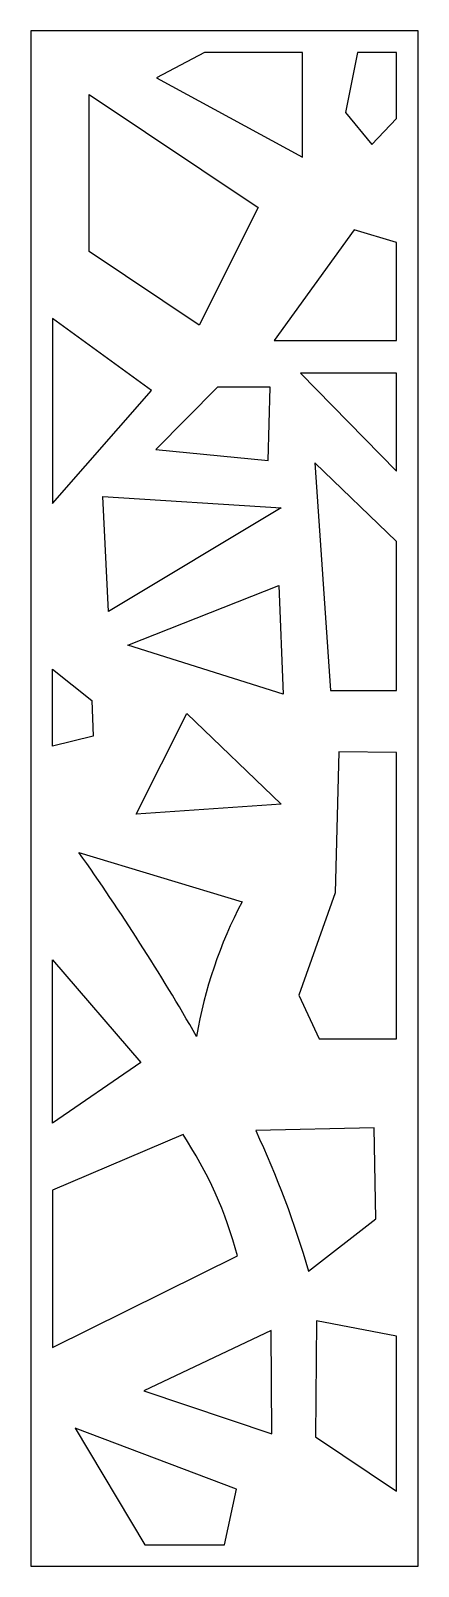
# Model space of a CAD drawing. Extents: x 1833 to 2101, y 154 to 1219.
import ezdxf

# ---------------------------------------------------------------- set-up
doc = ezdxf.new("R2010")
doc.units = 0
doc.layers.add('LAYER_01', color=7, linetype='CONTINUOUS')

msp = doc.modelspace()

# ---------------------------------------------------------------- linework, layer by layer
at = {"layer": 'LAYER_01'}
for points in [[(1832.8, 153.8), (2101.3, 153.8), (2101.3, 1219), (1832.8, 1219)], [(1953.1, 1204), (1920, 1186.3), (2021.2, 1131.4), (2021.2, 1204)], [(2086.3, 1158.1), (2086.3, 1204), (2059.3, 1204), (2050.8, 1162.2), (2069.1, 1140.1)], [(1873.2, 1174.8), (1990.4, 1096.4), (1949.6, 1014.7), (1873.2, 1065.8)], [(2086.3, 1072.2), (2056.9, 1080.8), (2001.5, 1004.2), (2086.3, 1004.2)], [(1847.8, 891.1), (1916.4, 969.5), (1847.8, 1019.5)], [(2086.3, 981.4), (2019.6, 981.4), (2086.3, 913.5)], [(1998.6, 971.7), (1962.1, 971.7), (1919.5, 928.6), (1997.2, 920.9)], [(2086.3, 864.8), (2029.6, 919.2), (2040.6, 761.4), (2086.3, 761.4)], [(1882.7, 895.9), (2006.3, 888), (1886.6, 816.1)], [(2004.7, 834.1), (2007.8, 758.8), (1900, 792.7)], [(1847.8, 776.1), (1875.1, 754.4), (1876.1, 729.6), (1847.8, 722.8)], [(2006.3, 682.6), (1905.9, 675.5), (1941, 745.3)], [(2086.3, 718.4), (2046.3, 718.9), (2043.7, 621), (2018.5, 550), (2032.7, 519.8), (2086.3, 519.8)], [(1847.8, 574.5), (1909, 503.2), (1847.8, 461.3)], [(2086.3, 313.5), (2030.7, 324.1), (2030, 243.5), (2086.3, 205.9)], [(1911.1, 275.5), (1999.8, 245.7), (1999.4, 317.4)], [(1967, 168.8), (1975.3, 207.3), (1863.5, 249.6), (1911.8, 168.8)]]:
    msp.add_lwpolyline(points, close=True, dxfattribs=at)
for points in [[(1947.7, 521.4, 0.023734), (1866.2, 649), (1979.2, 614.8, 0.078705)], [(1976, 369.2, 0.081615), (1938.3, 453.3), (1847.8, 414.8), (1847.8, 305.6)], [(2025.3, 358.6), (2071.8, 394.8), (2070.7, 458), (1988.7, 456.1, -0.037067)]]:
    msp.add_lwpolyline(points, format="xyb", close=True, dxfattribs=at)

doc.saveas('drawing.dxf')
